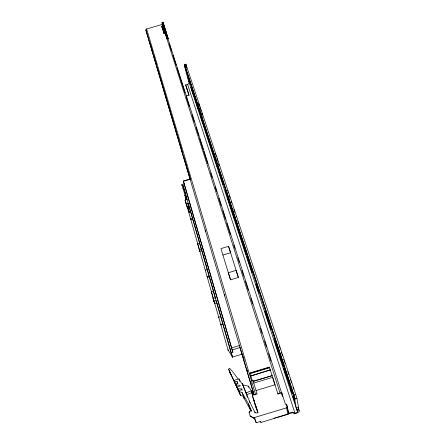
<?xml version="1.0" encoding="UTF-8"?>
<svg xmlns="http://www.w3.org/2000/svg" width="445" height="445" viewBox="0 0 445 445"><rect width="100%" height="100%" fill="white"/><g stroke="black" fill="none" stroke-linecap="round" stroke-linejoin="round"><path stroke-width="0.67" d="M185.726 198.108L185.609 201.724M288.382 413.338L292.298 412.153L294.996 413.233A2.709 0.851 -17.5 0 0 297.432 411.608L187.512 77.525L184.402 65.415L184.519 64.531L185.804 64.152L186.105 64.814L295.725 394.392L296.915 398.297L299.162 411.085A4.511 1.418 -17.5 0 1 295.096 413.789L292.404 412.715L275.461 417.833M269.381 367.108L269.614 367.742L250.09 373.628L249.895 372.982L269.381 367.108L277.814 393.68L281.674 392.518L285.518 404.488L286.602 404.166L288.688 413.06L287.948 414.278L260.954 422.433L260.642 421.426L256.264 422.75L254.629 417.794L253.65 418.089L250.229 416.225L249.117 412.409L249.601 411.308L251.514 410.729L251.609 411.019M161.885 27.117L161.819 26.889A1.435 1.101 -18.3 0 1 161.947 26.122L162.603 24.97L161.963 22.573L163.042 22.25L168.21 38.632L167.114 38.954L164.611 31.122L164.733 31.684L164.071 32.802A1.446 1.101 -18.2 0 0 163.944 33.57L165.089 33.481L165.056 33.08L163.309 27.618M250.229 416.225L250.135 415.942L253.555 417.805L286.619 407.82L287.375 406.58M297.432 411.608L296.609 407.587L296.114 407.353L294.757 399.493L295.118 398.837L293.928 394.932L184.519 64.531M231.511 375.547A107.045 97.411 -60 0 0 230.671 374.584L228.641 369.183L229.665 368.299A110.343 100.253 -59 0 1 237.786 378.651M245.99 392.929L251.336 390.727L251.92 392.596L246.608 394.782L242.225 383.401L241.479 383.234A111.484 101.16 -58.2 0 0 238.948 378.879L234.042 380.358L235.121 383.406M234.487 381.348L236.89 387.35L235.705 384.029L237.819 383.256L237.04 381.543L234.487 381.348L234.042 380.358M236.15 384.997L238.253 390.354L237.085 387.055L240.261 385.893L239.989 385.298L236.15 384.997L235.705 384.029M237.819 388.669L239.911 394.009L238.759 390.738L241.946 389.575L241.668 388.974L237.819 388.669L237.085 387.055M252.12 380.425L252.888 380.197L257.077 394.187M253.75 383.062L272.657 377.36L274.999 384.814L255.986 390.543M251.976 393.291L253.455 392.846L252.971 391.227L251.603 391.433L252.51 396.061L252.276 395.316L256.988 393.892M277.546 394.081L279.51 393.486M293.928 394.932L295.725 394.392M295.118 398.837L296.915 398.297M296.665 407.887L298.406 407.364M297.099 409.639L298.84 409.116M222.923 255.046L230.582 252.749L228.552 246.33L220.942 248.61L230.516 279.816L238.353 277.463L236.139 270.404L228.352 272.74L230.516 279.816M209.456 276.79L209.267 276.223L207.148 276.862L207.337 277.424L209.456 276.79L213.817 291.959M215.297 297.761L213.105 298.423L213.928 301.315L216.131 300.653L216.843 302.817L214.657 303.473L211.331 291.998L213.5 291.347L215.475 298.217M222.945 323.81L220.726 324.477L220.904 324.995L223.117 324.333L220.842 316.501L218.64 317.163L218.818 317.691M232.885 352.206L184.258 183.93L181.805 184.658L182.061 185.559L182.973 185.287L231.072 352.752L232.885 352.206L231.522 347.912L239.416 345.537L145.865 30.088A1.057 0.812 -16.3 0 1 146.639 29.008L162.297 24.369A1.057 0.812 -18.3 0 1 162.62 24.314M232.129 349.926L240.016 347.551L242.074 354.292L241.974 353.936M231.072 352.752L232.513 357.051L242.041 354.181M252.888 380.197L253.049 380.725L252.276 380.959L249.973 373.238L268.791 367.57M183.952 180.848L188.819 179.391M231.522 347.912L183.396 181.293L190.11 179.291M181.805 184.658L183.257 189.264L184.158 188.992L185.698 194.248M185.799 198.259L184.936 195.333L185.849 195.06L187.072 199.31M186.316 204.35L186.143 203.832L188.146 203.237L188.313 203.754L186.316 204.35L185.087 200.111L187.078 199.516M187.306 207.476L189.292 206.881L189.03 206.057L187.039 206.652L187.306 207.476L186.021 203.092M187.985 207.832L189.347 212.454L187.985 207.832L189.487 207.637M189.169 211.959L190.671 211.753M201.457 249.422L199.371 250.046L199.761 251.225L201.841 250.602L199.61 242.998L197.541 243.615L199.761 251.225M167.114 38.954L166.608 37.096L167.709 36.768M184.814 65.198L186.105 64.814M189.025 95.341L185.693 84.895L187.556 84.339A1.952 1.368 -18.5 0 0 189.081 82.464L188.291 79.388M186.488 95.859L189.003 95.108L185.693 84.895M242.714 384.869L248.349 386.143L251.336 390.727M238.759 390.738L239.132 391.561L242.069 392.518L248.449 403.865L251.514 410.729M230.671 374.584L229.27 370.696L240.478 395.377L243.409 396.334L244.021 398.119L242.069 392.518M215.158 153.269L215.397 153.848M187.512 77.525L187.968 77.997M232.118 356.662L232.535 357.163L223.307 324.989M251.175 391.455L251.92 392.596M235.105 383.384L228.641 369.183M243.994 398.108L251.091 411.136M242.225 383.401L249.367 400.967L255.113 412.877M287.37 377.766L289.806 385.726L287.286 377.883M254.089 417.861L256.264 422.75M287.175 377.911L284.761 370.034L287.259 377.799M247.164 396.612L247.376 397.101L246.797 395.366M233.82 209.356L233.959 209.712M244.021 398.119L243.187 395.794M252.276 395.316L257.916 412.476M254.201 401.846L257.883 412.526M283.649 359.338L283.865 359.916M216.915 158.442L217.143 159.088M198.715 103.646L198.943 104.319M200.261 108.285L200.078 107.829L200.178 108.385M239.132 391.561L240.478 395.377M281.412 352.535L281.668 353.274M287.743 371.592L287.87 371.959M237.04 381.543L237.814 383.774M232.524 357.068L227.974 349.776L228.135 350.254L186.761 205.356M249.117 412.409L249.217 412.693M241.668 388.974L242.119 390.287M238.948 378.879L239.36 380.091M239.566 380.692L239.772 381.287M249.601 411.308L249.701 411.592M218.729 163.871L218.912 164.428M227.584 190.51L227.779 191.1M229.375 195.9L229.57 196.495M231.183 201.357L231.383 201.958M290.407 379.596L290.546 380.008M292.982 387.339L293.122 387.756M213.105 298.423L213.466 299.496M248.449 403.865L250.274 409.305M213.928 301.315L214.657 303.473M253.555 417.805L253.65 418.089M211.331 291.998L211.703 293.105M205.429 270.738L205.24 270.171L207.348 269.536L209.267 276.223M184.575 64.731L295.141 398.97M298.289 408.449L299.162 411.085M184.402 65.415L294.757 399.493M191.011 87.226L198.615 110.293M200.356 115.567L217.305 166.986M218.606 170.941L223.167 184.786M227.951 199.288L234.687 219.719M237.291 227.629L246.202 254.657M246.636 255.975L252.07 272.457M255.981 284.322L258.801 292.888M264.886 311.344L270.755 329.144M274.231 339.691L280.967 360.127M283.576 368.037L286.836 377.922M290.746 389.792L291.18 391.111M292.916 396.384L294.874 402.313M249.367 400.967L249.968 402.792M279.243 345.982L279.377 346.394M284.121 360.667L284.26 361.09M237.897 221.554L238.008 221.883M201.835 113.019L202.019 113.581M187.556 84.339L294.996 413.233M185.087 200.111L186.917 205.729M184.936 195.333L185.165 196.045M288.121 411.28L288.688 413.06M163.042 22.25L165.629 30.655M165.696 30.8L168.21 38.632M163.521 24.853L165.429 30.805M167.548 37.413L281.757 393.358A1.546 0.523 -17.4 0 0 280.851 393.141M288.149 372.788L288.288 373.233M169.328 43.96L171.659 51.242M172.933 55.213L176.114 65.137M176.96 67.785L185.02 92.927M186.294 96.893L189.47 106.822M192.018 114.76L194.348 122.041M196.045 127.331L198.804 135.936M199.649 138.579L203.254 149.826M203.677 151.15L207.709 163.721M210.674 172.988L212.159 177.616M215.13 186.883L216.615 191.511M218.734 198.131L221.065 205.406M222.761 210.702L225.52 219.302M226.789 223.273L230.393 234.521M233.786 245.106L234.849 248.416M237.819 257.677L239.299 262.311M241.846 270.248L243.754 276.206M245.451 281.501L248.204 290.101M250.752 298.039L252.66 303.996M260.503 328.477L261.988 333.11M264.536 341.048L266.444 347.005M268.563 353.619L270.894 360.901M161.963 22.573L166.608 37.096M162.597 24.903L164.733 31.584M162.297 24.369L280.166 393.285M163.087 27.178L165.089 33.481M182.973 185.287L184.158 188.992M234.248 210.574L234.47 211.286M236.117 216.198L236.228 216.543M215.58 154.387L215.786 155.038M161.947 26.122L164.071 32.802M161.819 26.889L164.005 33.798M248.349 386.143L248.749 387.4M184.258 183.93L183.257 180.792L183.396 181.293M228.552 246.33L238.353 277.463M252.371 395.577L256.248 408.36M293.411 388.646L293.555 389.102M290.835 380.887L290.974 381.337M281.941 354.12L282.074 354.559M217.338 159.699L217.549 160.384M251.603 391.433L252.627 394.726M183.034 188.485L183.412 189.737M200.517 109.07L200.712 109.715M163.983 26.322L164.161 26.911M284.533 361.963L284.666 362.397M279.649 347.25L279.777 347.678M231.606 202.659L231.717 203.026M229.787 197.191L230.009 197.919M219.124 165.089L219.335 165.79M240.016 347.551L239.416 345.537M199.132 104.92L199.327 105.576M145.865 30.088L190.199 179.441M146.639 29.008L255.458 394.22M150.043 43.104L152.858 52.566M153.603 55.085L156.417 64.558M157.157 67.062L159.978 76.551M160.322 77.714L163.537 88.538M163.877 89.69L167.103 100.531M167.437 101.671L176.921 133.611M177.188 134.507L179.096 140.931M179.886 143.596L180.481 145.593M180.753 146.5L182.656 152.913M183.446 155.578L184.035 157.569M184.313 158.487L186.689 166.486M187 167.554L187.595 169.551M187.873 170.48L190.249 178.473M243.07 356.345L244.116 359.883M247.081 369.867L247.676 371.864M250.635 381.843L251.23 383.84M228.101 192.151L228.213 192.513M202.214 114.226L202.408 114.893M199.104 105.409L199.199 105.738M205.206 230.032L205.651 231.483M224.358 294.601L224.753 295.931M241.735 353.18L252.988 391.122M239.883 347.117L253.984 394.659M260.609 421.276L260.954 422.433M256.109 406.685L257.866 412.643L256.988 412.91A1.847 1.83 -52.7 0 1 254.824 411.975M288.56 374.117L288.688 374.54M238.348 222.978L238.453 223.351M253.455 392.846L254.084 394.999M183.257 189.264L185.71 197.675M200.484 109.52L200.578 109.848M164.06 26.744L163.977 26.45M234.693 212.02L234.793 212.382M190.783 211.892L192.457 217.722M193.03 219.646L199.521 242.219M202.002 250.852L207.153 268.78M217.038 303.178L220.831 316.367M188.346 203.682L188.858 205.462M189.414 207.403L190.599 211.531M291.23 382.205L291.347 382.6M282.33 355.405L282.442 355.794M216.092 156.078L216.181 156.406M200.906 110.377L201.079 111M201.802 113.386L201.88 113.686M218.69 164.249L218.773 164.555M217.844 161.413L217.928 161.719M199.594 106.527L199.733 107.045M198.837 104.464L198.698 103.946M285 363.559L285.078 363.871M280.105 348.836L280.189 349.141M185.804 64.152L186.817 68.13M202.714 116.034L202.798 116.395M215.246 153.759L215.158 153.314M281.674 392.518L282.531 396.551M281.891 393.964L282.147 395.188M286.619 407.82L287.948 414.278M286.602 404.166L287.398 408.076M287.665 409.383L287.926 410.685M253.644 398.692L254.178 401.346M292.298 412.153L292.404 412.715M294.64 413.338L294.74 413.9M278.537 351.372L278.531 351.077L280.956 358.898L276.139 343.829L278.514 351.583L278.509 351.289M274.81 418.027A2.698 0.851 -17.1 0 1 274.003 418.228M148.797 38.771A1.04 0.795 -16.3 0 1 148.341 38.32M165.824 31.261A1.446 1.107 -18.2 0 1 165.768 31.879M163.677 24.581A1.435 1.107 -18.2 0 1 163.549 25.354M254.929 394.899A1.541 0.534 -16.8 0 1 255.13 394.798M280.923 358.42L283.404 366.318L280.923 358.42M213.127 152.88L218.317 169.206L213.127 152.88M287.264 377.627L287.275 378.05L287.264 377.627M289.806 385.32L292.376 393.502L289.806 385.32M225.187 189.42L230.727 206.819L225.187 189.42M191.417 88.333L193.113 94.123L191.417 88.333M196.679 103.006L201.385 117.953L196.679 103.006M231.589 208.805L237.313 226.783L231.589 208.805M270.299 369.895L250.791 375.981L270.299 369.895M272.101 375.641L253.227 381.332L272.101 375.641M192.646 218.367L190.644 218.968L190.838 219.58L192.841 218.979L192.646 218.367"/></g></svg>
